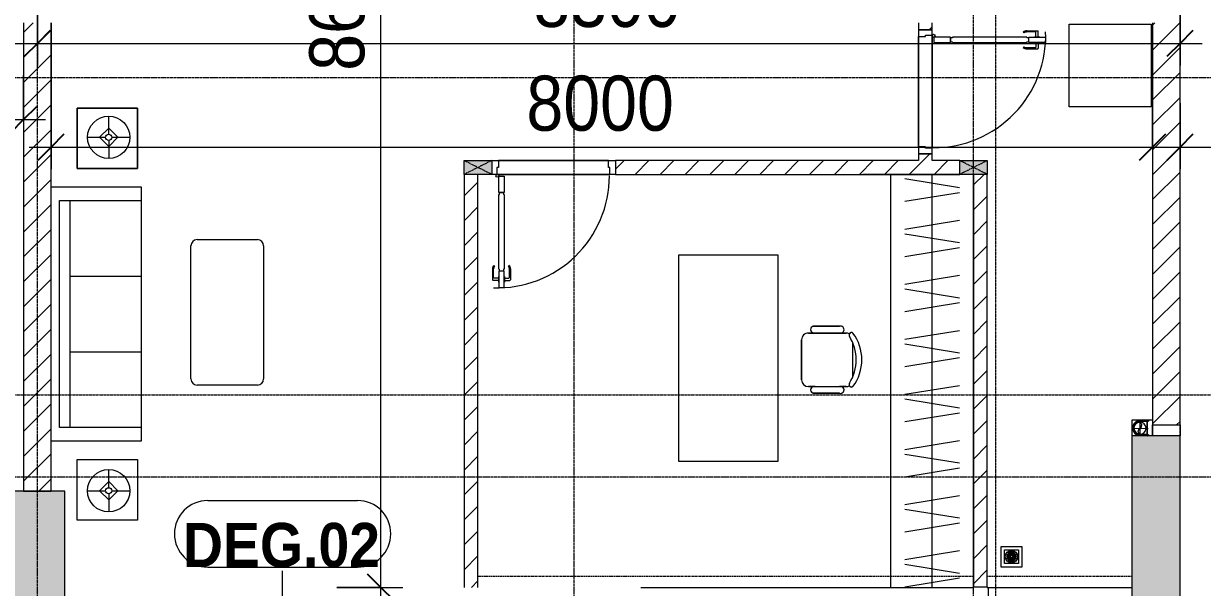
# Model space of a CAD drawing. Header units: millimetres. Extents: x 1591 to 240306, y -15958 to 82755.
# Drawn here: x 119054 to 127616, y 24737 to 28832 of the extents above; entities that cross this region are included whole.
import ezdxf

# ---------------------------------------------------------------- set-up
doc = ezdxf.new("R2010")
doc.units = ezdxf.units.MM
for name, pattern in [('Dash', [6, 3, -3]), ('Dash 1_8_', [6.35, 3.175, -3.175]), ('Dash Dot 3_16_', [7.9375, 4.7625, -1.5875, 0, -1.5875]), ('Grid Line', [22.225, 12.7, -3.175, 3.175, -3.175]), ('IMPORT-CENTER _2_', [40.64, 25.4, -5.08, 5.08, -5.08])]:
    doc.linetypes.add(name, pattern=pattern)
for name, color, linetype, lineweight in [('0-1', 7, 'Continuous', 5), ('A-ANNO-DIMS', 211, 'Continuous', 9), ('A-ANNO-DIMS-160', 211, 'Continuous', 9), ('A-AREA', 32, 'Dash 1_8_', 9), ('A-DETL-GENF-1', 9, 'Continuous', 9), ('A-DOOR-1', 254, 'Continuous', 9), ('A-DOOR-2', 9, 'Continuous', 9), ('A-DOOR-IDEN', 31, 'Continuous', 9), ('A-FLOR', 192, 'Continuous', 9), ('A-FLOR-1', 250, 'Continuous', 9), ('A-FLOR-2', 9, 'Continuous', 9), ('A-WALL-1', 253, 'Continuous', 18), ('A-WALL-2', 9, 'Continuous', 9), ('A-WALL-3', 113, 'Continuous', 18), ('A-WALL-PATT-1', 10, 'Continuous', 9), ('A-WALL-PATT-2', 111, 'Continuous', 9), ('G-ANNO-SYMB-1', 111, 'Dash Dot 3_16_', 18), ('G-IMPT-1', 254, 'Continuous', 9), ('G-IMPT-2', 8, 'IMPORT-CENTER _2_', 9), ('G-IMPT-3', 8, 'Continuous', 9), ('I-FURN', 30, 'Continuous', 9), ('I-FURN-1', 254, 'Continuous', 9), ('M-EQPM', 50, 'Continuous', 9), ('S-COLS', 52, 'Continuous', 9), ('S-COLS-1', 52, 'Continuous', 5), ('S-COLS-2', 7, 'Continuous', 18), ('S-COLS-3', 254, 'Continuous', 9), ('S-COLS-4', 253, 'Continuous', 18), ('S-COLS-HDLN-1', 9, 'Dash', 9), ('S-GRID-1', 1, 'Grid Line', 9)]:
    doc.layers.add(name, color=color, linetype=linetype, lineweight=lineweight)
doc.styles.add('Arial_B_3', font='arialbd_0.ttf', dxfattribs={"width": 0.9, "height": 320})
doc.styles.add('UTM Avo', font='UTM Avo.ttf', dxfattribs={"width": 0.9, "height": 400})
doc.dimstyles.new('1_Dim_chi_tiet_2_5', dxfattribs={"dimscale": 304.8, "dimtxt": 399.720379, "dimasz": 0.629921, "dimexe": 0.524934, "dimexo": 0.0625, "dimgap": 0.052493, "dimtad": 1, "dimdec": 0, "dimrnd": 5, "dimzin": 0, "dimdsep": 46, "dimtxsty": 'UTM Avo', "dimblk1": 'OBLIQUE', "dimblk2": 'OBLIQUE', "dimsah": 1, "dimcen": 0.09, "dimdle": 0.524934, "dimazin": 0, "dimtfac": 1, "dimtdec": 4, "dimtix": 1, "dimtmove": 0, "dimatfit": 3, "dimfxl": 1.049869, "dimfxlon": 1, "dimtvp": 1, "dimtolj": 1, "dimtzin": 0, "dimarcsym": 2})
doc.dimstyles.new('1_Dim_chi_tiet_2_5_1', dxfattribs={"dimscale": 304.8, "dimtxt": 399.720379, "dimasz": 0.629921, "dimexe": 0.524934, "dimexo": 0.0625, "dimgap": 0.052493, "dimtad": 1, "dimdec": 0, "dimrnd": 5, "dimzin": 0, "dimdsep": 46, "dimtxsty": 'UTM Avo', "dimblk1": 'OBLIQUE', "dimblk2": 'OBLIQUE', "dimsah": 1, "dimcen": 0.09, "dimdle": 0.524934, "dimazin": 0, "dimtfac": 1, "dimtdec": 4, "dimtix": 1, "dimtmove": 0, "dimatfit": 3, "dimfxl": 1.049869, "dimfxlon": 1, "dimtvp": 1, "dimtolj": 1, "dimtzin": 0, "dimarcsym": 2})
pattern_1 = [(45, (0, 0), (-90.50967, 90.50967), [])]
pattern_2 = [(45, (11001.35, 0), (-90.50967, 90.50967), [])]

# ---------------------------------------------------------------- blocks, each defined once
blk = doc.blocks.new('NCV_TKTC_KET CAU_rvt-1-TKCS_MB TẦNG 3-4')
at = {"layer": 'S-COLS-1'}
h = blk.add_hatch(color=256, dxfattribs=at)
h.paths.add_polyline_path([(116452.6, 24536.9), (116452.6, 25836.9), (116102.6, 25836.9), (116102.6, 24536.9), (116182.6, 24536.9)])
h.paths.add_polyline_path([(116172.6, 24561.9), (116172.6, 24611.9), (116182.6, 24611.9), (116182.6, 24561.9)])
h = blk.add_hatch(color=256, dxfattribs=at)
h.paths.add_polyline_path([(108352.6, 24536.9), (108352.6, 25436.9), (107952.6, 25436.9), (107952.6, 24536.9), (107982.6, 24536.9)])
h.paths.add_polyline_path([(107982.6, 24561.9), (107972.6, 24561.9), (107972.6, 24611.9), (107982.6, 24611.9)])
at = {"layer": 'A-FLOR-1'}
blk.add_line((115052.6, 24736.9), (115052.6, 24741.9), dxfattribs=at)
at = {"layer": 'S-COLS-2'}
for p, q in [((116452.6, 25836.9), (116102.6, 25836.9)), ((116102.6, 25836.9), (116102.6, 24536.9)), ((116452.6, 24536.9), (116452.6, 25836.9)), ((108352.6, 25436.9), (107952.6, 25436.9)), ((108352.6, 24536.9), (108352.6, 25436.9))]:
    blk.add_line(p, q, dxfattribs=at)
blk = doc.blocks.new('DOOR_CW_01 CANH MO-PANEL KINH - DIW_01-900x2200-CỬA GỖ VÂN LAMINATE-V109-TKCS_MB TẦNG 3-4')
at = {"layer": 'A-DETL-GENF-1'}
for p, q in [((-397, -182), (-397, -62)), ((-397, -62), (-357, -62)), ((-357, -62), (-357, -182)), ((-357, -182), (-397, -182)), ((-397, -196), (-391, -196)), ((-397, -738), (-397, -196)), ((-391, -196), (-391, -182)), ((-391, -182), (-363, -182)), ((-363, -182), (-363, -196)), ((-357, -196), (-363, -196)), ((-357, -196), (-357, -738)), ((-442, -737), (-442, -816.5)), ((-434, -799.5), (-434, -737)), ((-433.9, -711.2), (-427.3, -715.8)), ((-397, -738), (-391, -738)), ((-357, -752), (-397, -752)), ((-397, -752), (-397, -872)), ((-391, -752), (-391, -738)), ((-363, -752), (-391, -752)), ((-357, -738), (-363, -738)), ((-363, -738), (-363, -752)), ((-357, -872), (-357, -752)), ((-320.1, -711.2), (-326.7, -715.8)), ((-320, -799.5), (-320, -737)), ((-312, -737), (-312, -816.5)), ((-399, -820.5), (-438, -820.5)), ((-399, -803.5), (-430, -803.5)), ((-399, -792.2), (-399, -831.8)), ((-397, -792.2), (-399, -792.2)), ((-399, -831.8), (-397, -831.8)), ((-397, -792.2), (-397, -831.8)), ((-357, -792.2), (-357, -831.8)), ((-357, -792.2), (-355, -792.2)), ((-355, -831.8), (-357, -831.8)), ((-355, -792.2), (-355, -831.8)), ((-355, -803.5), (-324, -803.5)), ((-355, -820.5), (-316, -820.5)), ((-397, -872), (-357, -872))]:
    blk.add_line(p, q, dxfattribs=at)
blk.add_circle((-407, -60), 10, dxfattribs=at)
for centre, radius, start, end in [((-407, -60), 814, 268, 0), ((-397, -737), 45, 145, 180), ((-397, -737), 37, 145, 180), ((-357, -737), 37, 0, 35), ((-357, -737), 45, 360, 35), ((-438, -816.5), 4, 180, 270), ((-430, -799.5), 4, 180, 270), ((-324, -799.5), 4, 270, 0), ((-316, -816.5), 4, 270, 0)]:
    blk.add_arc(centre, radius, start, end, dxfattribs=at)
at = {"layer": 'A-DOOR-2'}
for p, q in [((-448.4, 50), (-400, 50)), ((-400, 50), (-400, 0)), ((400, 0), (400, 50)), ((400, 50), (450, 50)), ((450, 50), (450, -50)), ((-410, -50), (-448.4, -50)), ((-410, 0), (-410, -50)), ((-400, 0), (-410, 0)), ((-407, -50), (-382, -50)), ((410, 0), (400, 0)), ((410, -50), (410, 0)), ((450, -50), (410, -50))]:
    blk.add_line(p, q, dxfattribs=at)
blk = doc.blocks.new('TU DO LV A - TU DO LV A-901194-TKCS_MB TẦNG 3-4')
at = {"layer": 'I-FURN'}
for p, q in [((0, 0), (3000, 0)), ((4.3, -101), (68.9, -499)), ((169, -101), (104.4, -499)), ((202.5, -101), (267.1, -499)), ((404.3, -101), (468.9, -499)), ((569, -101), (504.4, -499)), ((602.5, -101), (667.1, -499)), ((804.3, -101), (868.9, -499)), ((969, -101), (904.4, -499)), ((1002.5, -101), (1067.1, -499)), ((1204.3, -101), (1268.9, -499)), ((1369, -101), (1304.4, -499)), ((1402.5, -101), (1467.1, -499)), ((1604.3, -101), (1668.9, -499)), ((1769, -101), (1704.4, -499)), ((1802.5, -101), (1867.1, -499)), ((2004.3, -101), (2068.9, -499)), ((2169, -101), (2104.4, -499)), ((2202.5, -101), (2267.1, -499)), ((2404.3, -101), (2468.9, -499)), ((2569, -101), (2504.4, -499)), ((2602.5, -101), (2667.1, -499)), ((2804.3, -101), (2868.9, -499)), ((2969, -101), (2904.4, -499)), ((0, -300), (3000, -300)), ((5, -600), (0, -600))]:
    blk.add_line(p, q, dxfattribs=at)
at = {"layer": 'I-FURN-1'}
for p, q in [((0, 0), (3000, 0)), ((5, -600), (0, -600))]:
    blk.add_line(p, q, dxfattribs=at)
blk = doc.blocks.new('BAN LV A - BAN LV A_dwg_ban hoc2-348006-TKCS_MB TẦNG 3-4')
at = {"layer": 'I-FURN'}
for p, q in [((145.8, 437.4), (-145.8, 437.4)), ((-243, 354.4), (-243, 162)), ((-194.4, 388.8), (-194.4, 113.4)), ((194.4, 113.4), (194.4, 388.8)), ((194.4, 351.4), (194.4, 150.8)), ((243.7, 162), (243.7, 354.4)), ((-120.5, 64.8), (120.5, 64.8))]:
    blk.add_line(p, q, dxfattribs=at)
at = {"layer": 'I-FURN', "flags": 128}
blk.add_lwpolyline([(-737.8, 610.5), (-737.8, 1330.5), (-154.9, 1330.5), (762.2, 1330.5), (762.2, 610.5)], close=True, dxfattribs=at)
at = {"layer": 'I-FURN'}
for centre, radius, start, end in [((-145.8, 388.8), 48.6, 90, 180), ((145.8, 388.8), 48.6, 360, 90), ((-218.7, 347.3), 25.3, 343.7398, 163.7398), ((219.4, 347.3), 25.3, 16.2602, 170.70537), ((-218.7, 154.9), 25.3, 163.7398, 16.2602), ((-180.2, 75.4), 17.8, 57.97259, 216.69006), ((-145.8, 113.4), 48.6, 180, 207.58444), ((0, 359.3), 318.2, 237.57575, 302.42425), ((180.2, 75.4), 17.8, 323.30994, 122.02741), ((145.8, 113.4), 48.6, 332.41556, 0), ((219.4, 154.9), 25.3, 189.29463, 16.2602), ((0, 324), 324, 233.1301, 306.8699)]:
    blk.add_arc(centre, radius, start, end, dxfattribs=at)
blk = doc.blocks.new('BAN LV A - BAN LV A_dwg-348005-TKCS_MB TẦNG 3-4')
at = {"extrusion": (0, 0, -1), "zscale": -1, "rotation": 180}
blk.add_blockref('BAN LV A - BAN LV A_dwg_ban hoc2-348006-TKCS_MB TẦNG 3-4', (-729, 1383.7), dxfattribs=at)
blk = doc.blocks.new('BAN LV A - BAN LV A-401069-TKCS_MB TẦNG 3-4')
at = {"layer": 'I-FURN-1'}
for p, q in [((-8.8, -53.2), (1491.2, -53.2)), ((-8.8, -773.2), (-8.8, -53.2)), ((1491.2, -53.2), (1491.2, -773.2)), ((1491.2, -773.2), (-8.8, -773.2)), ((534.6, -1029.3), (534.6, -994.9)), ((583.2, -946.3), (874.8, -946.3)), ((923.4, -994.9), (923.4, -1032.3)), ((486, -1221.7), (486, -1029.3)), ((972.7, -1029.3), (972.7, -1221.7)), ((534.6, -1270.3), (534.6, -1235.9)), ((923.4, -1232.9), (923.4, -1270.3))]:
    blk.add_line(p, q, dxfattribs=at)
for centre, radius, start, end in [((510.3, -1036.4), 25.3, 16.2602, 163.7398), ((583.2, -994.9), 48.6, 90, 180), ((874.8, -994.9), 48.6, 0, 90), ((948.4, -1036.4), 25.3, 16.2602, 170.70537), ((510.3, -1228.8), 25.3, 163.7398, 343.7398), ((583.2, -1270.3), 48.6, 180, 207.58444), ((874.8, -1270.3), 48.6, 332.41556, 0), ((948.4, -1228.8), 25.3, 189.29463, 16.2602), ((548.9, -1308.3), 17.8, 119.40397, 216.69006), ((729, -1059.7), 324, 233.1301, 306.8699), ((909.2, -1308.3), 17.8, 323.30994, 60.59603)]:
    blk.add_arc(centre, radius, start, end, dxfattribs=at)
at = {"extrusion": (0, 0, -1), "zscale": -1, "rotation": 180}
blk.add_blockref('BAN LV A - BAN LV A_dwg-348005-TKCS_MB TẦNG 3-4', (0, 0), dxfattribs=at)
blk = doc.blocks.new('MAY GIAT - MAY GIAT_dwg-348053-TKCS_MB TẦNG 3-4')
at = {"layer": 'G-IMPT-1', "flags": 128}
blk.add_lwpolyline([(5, 596.6), (5, 2.3), (605, 2.3), (605, 596.6)], close=True, dxfattribs=at)
blk = doc.blocks.new('MAY GIAT - MAY GIAT-401071-TKCS_MB TẦNG 3-4')
at = {"layer": 'I-FURN-1'}
for p, q in [((5, -2.3), (605, -2.3)), ((5, -596.6), (5, -2.3)), ((605, -2.3), (605, -596.6)), ((605, -596.6), (5, -596.6))]:
    blk.add_line(p, q, dxfattribs=at)
at = {"extrusion": (0, 0, -1), "zscale": -1, "rotation": 180}
blk.add_blockref('MAY GIAT - MAY GIAT_dwg-348053-TKCS_MB TẦNG 3-4', (0, 0), dxfattribs=at)
blk = doc.blocks.new('LOBBY_SOFA_1 - LOBBY_SOFA_1-V111-TKCS_MB TẦNG 3-4')
at = {"layer": 'I-FURN'}
for p, q in [((-2128.3, 1548.5), (-1160.3, 1548.5)), ((-2172.3, 1064.5), (-2172.3, 1504.5)), ((-1116.3, 1504.5), (-1116.3, 1064.5)), ((-1160.3, 1020.5), (-2128.3, 1020.5)), ((-2688.2, 633.5), (-3128.2, 633.5)), ((-3128.2, 633.5), (-3128.2, 193.5)), ((-2688.2, 193.5), (-2688.2, 633.5)), ((-2556, 660), (-708, 660)), ((-2556, 4.9), (-2556, 660)), ((-2457, 66), (-2457, 660)), ((-1907, 143), (-1907, 660)), ((-1357, 143), (-1357, 660)), ((-807, 660), (-807, 66)), ((-708, 660), (-708, 4.9)), ((-575.9, 633.5), (-135.9, 633.5)), ((-575.9, 193.5), (-575.9, 633.5)), ((-135.9, 633.5), (-135.9, 193.5)), ((-2915.4, 445), (-2915.4, 577)), ((-348.6, 445), (-348.6, 577)), ((-2981.4, 423), (-2915.4, 489)), ((-2915.4, 489), (-2849.4, 423)), ((-348.6, 489), (-414.6, 423)), ((-282.6, 423), (-348.6, 489)), ((-2937.4, 423), (-3069.4, 423)), ((-2915.4, 357), (-2981.4, 423)), ((-2849.4, 423), (-2915.4, 357)), ((-2915.4, 269), (-2915.4, 401)), ((-2893.4, 423), (-2761.4, 423)), ((-370.6, 423), (-502.6, 423)), ((-414.6, 423), (-348.6, 357)), ((-348.6, 357), (-282.6, 423)), ((-348.6, 269), (-348.6, 401)), ((-326.6, 423), (-194.6, 423)), ((-3128.2, 193.5), (-2688.2, 193.5)), ((-135.9, 193.5), (-575.9, 193.5)), ((-807, 143), (-2457, 143)), ((-807, 66), (-2457, 66))]:
    blk.add_line(p, q, dxfattribs=at)
for centre, radius in [((-2915.4, 423), 154), ((-348.6, 423), 154), ((-2915.4, 423), 22), ((-348.6, 423), 22)]:
    blk.add_circle(centre, radius, dxfattribs=at)
for centre, start, end in [((-2128.3, 1504.5), 90, 180), ((-1160.3, 1504.5), 0, 90), ((-2128.3, 1064.5), 180, 270), ((-1160.3, 1064.5), 270, 0)]:
    blk.add_arc(centre, 44, start, end, dxfattribs=at)
at = {"layer": 'I-FURN-1'}
for p, q in [((-2128.3, 1548.5), (-1160.3, 1548.5)), ((-2172.3, 1064.5), (-2172.3, 1504.5)), ((-1116.3, 1504.5), (-1116.3, 1064.5)), ((-1160.3, 1020.5), (-2128.3, 1020.5)), ((-3128.2, 633.5), (-2688.2, 633.5)), ((-3128.2, 193.5), (-3128.2, 633.5)), ((-2688.2, 633.5), (-2688.2, 193.5)), ((-2556, 660), (-708, 660)), ((-2556, 4.9), (-2556, 660)), ((-708, 660), (-708, 4.9)), ((-575.9, 633.5), (-135.9, 633.5)), ((-575.9, 193.5), (-575.9, 633.5)), ((-135.9, 633.5), (-135.9, 193.5)), ((-2688.2, 193.5), (-3128.2, 193.5)), ((-135.9, 193.5), (-575.9, 193.5))]:
    blk.add_line(p, q, dxfattribs=at)
for centre, start, end in [((-2128.3, 1504.5), 90, 180), ((-1160.3, 1504.5), 0, 90), ((-2128.3, 1064.5), 180, 270), ((-1160.3, 1064.5), 270, 0)]:
    blk.add_arc(centre, 44, start, end, dxfattribs=at)
blk = doc.blocks.new('G1_SOF - BO TRU - 100x200-746114-TKCS_MB TẦNG 3-4')
at = {"layer": 'S-COLS'}
blk.add_hatch(color=256, dxfattribs=at).paths.add_polyline_path([(50, -100), (50, 100), (-50, 100), (-50, -100)])
at = {"layer": 'S-COLS-4'}
for p, q in [((-50, 100), (50, 100)), ((-50, -100), (-50, 100)), ((50, 100), (50, -100)), ((50, -100), (-50, -100))]:
    blk.add_line(p, q, dxfattribs=at)
at = {"layer": 'S-COLS-HDLN-1'}
for p, q in [((50, -100), (-50, 100)), ((-50, -100), (50, 100))]:
    blk.add_line(p, q, dxfattribs=at)
blk = doc.blocks.new('DOOR_CW_01 CANH MO-PANEL KINH - DIG_01-900x2200-CỬA NHÔM KÍNH-901226-TKCS_MB TẦNG 3-4')
at = {"layer": 'A-DETL-GENF-1'}
for p, q in [((-397, 872), (-357, 872)), ((-397, 752), (-397, 872)), ((-357, 872), (-357, 752)), ((-442, 737), (-442, 816.5)), ((-399, 820.5), (-438, 820.5)), ((-434, 799.5), (-434, 737)), ((-399, 803.5), (-430, 803.5)), ((-399, 831.8), (-397, 831.8)), ((-399, 792.2), (-399, 831.8)), ((-397, 792.2), (-399, 792.2)), ((-397, 792.2), (-397, 831.8)), ((-357, 792.2), (-357, 831.8)), ((-355, 831.8), (-357, 831.8)), ((-357, 792.2), (-355, 792.2)), ((-355, 792.2), (-355, 831.8)), ((-355, 820.5), (-316, 820.5)), ((-355, 803.5), (-324, 803.5)), ((-320, 799.5), (-320, 737)), ((-312, 737), (-312, 816.5)), ((-433.9, 711.2), (-427.3, 715.8)), ((-357, 752), (-397, 752)), ((-397, 738), (-391, 738)), ((-397, 738), (-397, 196)), ((-363, 752), (-391, 752)), ((-391, 752), (-391, 738)), ((-363, 738), (-363, 752)), ((-357, 738), (-363, 738)), ((-357, 196), (-357, 738)), ((-320.1, 711.2), (-326.7, 715.8)), ((-397, 196), (-391, 196)), ((-357, 182), (-397, 182)), ((-397, 182), (-397, 62)), ((-391, 196), (-391, 182)), ((-391, 182), (-363, 182)), ((-357, 196), (-363, 196)), ((-363, 182), (-363, 196)), ((-357, 62), (-357, 182)), ((-397, 62), (-357, 62))]:
    blk.add_line(p, q, dxfattribs=at)
blk.add_circle((-407, 60), 10, dxfattribs=at)
for centre, radius, start, end in [((-407, 60), 814, 360, 92), ((-438, 816.5), 4, 90, 180), ((-430, 799.5), 4, 90, 180), ((-324, 799.5), 4, 360, 90), ((-316, 816.5), 4, 0, 90), ((-397, 737), 45, 180, 215), ((-397, 737), 37, 180, 215), ((-357, 737), 37, 325, 0), ((-357, 737), 45, 325, 0)]:
    blk.add_arc(centre, radius, start, end, dxfattribs=at)
at = {"layer": 'A-DOOR-2'}
for p, q in [((-410, 50), (-450, 50)), ((-450, 50), (-450, -50)), ((-410, 0), (-410, 50)), ((-400, 0), (-410, 0)), ((-407, 50), (-382, 50)), ((-400, -50), (-400, 0)), ((410, 0), (400, 0)), ((400, 0), (400, -50)), ((450, 50), (410, 50)), ((410, 50), (410, 0)), ((450, -50), (450, 50)), ((-450, -50), (-400, -50)), ((400, -50), (450, -50))]:
    blk.add_line(p, q, dxfattribs=at)
blk = doc.blocks.new('NCV_TKTC_TANG 3 - 4_rvt-2-TKCS_MB TẦNG 3-4')
at = {"layer": 'A-WALL-PATT-1'}
h = blk.add_hatch(dxfattribs=at)
h.set_pattern_fill('FP_1', color=256, style=0, pattern_type=2)
h.set_pattern_definition(pattern_1)
h.paths.add_polyline_path([(114652.6, 27836.9), (114652.6, 27886.9), (114552.6, 27886.9), (114552.6, 27836.9)])
h.paths.add_polyline_path([(114652.6, 28786.9), (114652.6, 28836.9), (114552.6, 28836.9), (114552.6, 28786.9)])
h = blk.add_hatch(dxfattribs=at)
h.set_pattern_fill('FP_1', color=256, style=0, pattern_type=2)
h.set_pattern_definition(pattern_1)
h.paths.add_polyline_path([(114852.6, 27736.9), (114852.6, 27836.9), (112350.9, 27836.9), (112350.9, 27736.9), (114147.6, 27736.9)])
h = blk.add_hatch(dxfattribs=at)
h.set_pattern_fill('FP_1', color=256, style=0, pattern_type=2)
h.set_pattern_definition(pattern_1)
h.paths.add_polyline_path([(111352.6, 24736.9), (111352.6, 27736.9), (111252.6, 27736.9), (111252.6, 24736.9)])
h = blk.add_hatch(dxfattribs=at)
h.set_pattern_fill('FP_1', color=256, style=0, pattern_type=2)
h.set_pattern_definition(pattern_1)
h.paths.add_polyline_path([(115052.6, 24741.9), (115052.6, 27736.9), (114952.6, 27736.9), (114952.6, 24741.9)])
at = {"layer": 'A-FLOR-2'}
for p, q in [((108252.6, 28836.9), (108252.6, 27850.2)), ((114552.6, 27936.9), (114552.6, 28736.9)), ((114552.6, 28736.9), (114552.6, 27936.9)), ((114652.6, 27926.9), (114652.6, 28746.9)), ((111500.9, 27836.9), (112300.9, 27836.9)), ((112300.9, 27836.9), (111500.9, 27836.9)), ((112310.9, 27736.9), (111490.9, 27736.9)), ((111490.9, 27736.9), (112310.9, 27736.9)), ((114352.6, 27736.9), (114147.6, 27736.9)), ((114852.6, 27736.9), (114352.6, 27736.9)), ((114952.6, 27736.9), (114852.6, 27736.9)), ((114952.6, 24741.9), (114952.6, 27736.9)), ((116252.6, 25836.9), (116252.6, 25918.2)), ((112535.5, 24736.9), (113852.6, 24736.9)), ((113852.6, 24736.9), (114352.6, 24736.9)), ((114352.6, 24736.9), (114852.6, 24736.9)), ((114852.6, 24736.9), (114952.6, 24736.9)), ((114952.6, 24736.9), (114952.6, 24741.9)), ((115052.6, 24741.9), (115052.6, 24736.9)), ((115052.6, 24736.9), (115057.6, 24736.9))]:
    blk.add_line(p, q, dxfattribs=at)
at = {"layer": 'A-WALL-1'}
for p, q in [((114552.6, 28836.9), (114552.6, 28786.9)), ((114552.6, 28786.9), (114652.6, 28786.9)), ((114652.6, 28786.9), (114652.6, 28836.9)), ((114552.6, 27836.9), (112350.9, 27836.9)), ((112350.9, 27836.9), (112350.9, 27736.9)), ((114652.6, 27886.9), (114552.6, 27886.9)), ((114552.6, 27886.9), (114552.6, 27836.9)), ((114652.6, 27836.9), (114652.6, 27886.9)), ((114852.6, 27836.9), (114652.6, 27836.9)), ((111252.6, 27736.9), (111252.6, 24736.9)), ((111352.6, 24736.9), (111352.6, 27736.9)), ((112350.9, 27736.9), (114852.6, 27736.9)), ((114952.6, 27736.9), (114952.6, 24741.9)), ((115052.6, 24741.9), (115052.6, 27736.9)), ((114952.6, 24741.9), (115052.6, 24741.9))]:
    blk.add_line(p, q, dxfattribs=at)
at = {"layer": 'A-WALL-2'}
for p, q in [((114552.6, 27936.9), (114552.6, 28736.9)), ((114652.6, 28746.9), (114652.6, 27926.9)), ((111500.9, 27836.9), (112300.9, 27836.9)), ((112310.9, 27736.9), (111490.9, 27736.9)), ((115057.6, 24736.9), (116102.6, 24736.9)), ((115057.6, 24736.9), (115057.6, 24611.9))]:
    blk.add_line(p, q, dxfattribs=at)
at = {"layer": 'A-DOOR-1', "rotation": 269.9999999999947}
blk.add_blockref('DOOR_CW_01 CANH MO-PANEL KINH - DIG_01-900x2200-CỬA NHÔM KÍNH-901226-TKCS_MB TẦNG 3-4', (114602.6, 28336.9), dxfattribs=at)
at = {"layer": 'A-DOOR-1'}
blk.add_blockref('DOOR_CW_01 CANH MO-PANEL KINH - DIW_01-900x2200-CỬA GỖ VÂN LAMINATE-V109-TKCS_MB TẦNG 3-4', (111900.9, 27786.9), dxfattribs=at)
at = {"layer": 'I-FURN-1'}
for name, p, rotation in [('MAY GIAT - MAY GIAT-401071-TKCS_MB TẦNG 3-4', (115645.9, 28222), 89.99999999999356), ('LOBBY_SOFA_1 - LOBBY_SOFA_1-V111-TKCS_MB TẦNG 3-4', (108247.7, 25090.4), 269.9999999999931), ('TU DO LV A - TU DO LV A-901194-TKCS_MB TẦNG 3-4', (114352.6, 24736.9), 89.99999999999363), ('BAN LV A - BAN LV A-401069-TKCS_MB TẦNG 3-4', (112757.8, 25661.2), 89.99999999999385)]:
    blk.add_blockref(name, p, dxfattribs=dict(at, rotation=rotation))
at = {"layer": 'S-COLS-3', "rotation": 89.99999999999412}
for p in [(111352.6, 27786.9), (114952.6, 27786.9)]:
    blk.add_blockref('G1_SOF - BO TRU - 100x200-746114-TKCS_MB TẦNG 3-4', p, dxfattribs=at)
blk = doc.blocks.new('TKTC_XREF_251221_MB TANG 2-7 - TKTC_XREF_260130_MB TANG 2-5_dwg_$cc-V70-TKCS_MB TẦNG 3-4')
at = {"layer": 'G-IMPT-2'}
for p, q in [((-0.673, 0), (0.673, 0)), ((0, -0.673), (0, 0.62))]:
    blk.add_line(p, q, dxfattribs=at)
at = {"layer": 'M-EQPM'}
blk.add_circle((0, 0), 0.5, dxfattribs=at)
for centre, radius, start, end in [((0, 0), 0.5, 90, 270), ((0.188, 0.25), 0.313, 126.8699, 233.1301), ((-0.188, -0.25), 0.313, 306.8699, 53.1301)]:
    blk.add_arc(centre, radius, start, end, dxfattribs=at)
blk = doc.blocks.new('TKTC_XREF_251221_MB TANG 2-7 - TKTC_XREF_260130_MB TANG 2-5_dwg_CUM U_DN100-4746796-TKCS_MB TẦNG 3-4')
at = {"layer": 'G-IMPT-3'}
blk.add_hatch(color=256, dxfattribs=at).paths.add_polyline_path([(0, 61), (0, 57), (15, 55), (28, 49), (40, 40), (49, 28), (55, 15), (57, 0), (55, -15), (49, -29), (40, -40), (28, -49), (15, -55), (0, -57), (0, -61), (16, -59), (30, -53), (43, -43), (53, -31), (59, -16), (61, 0), (59, 16), (53, 30), (43, 43), (30, 53), (16, 59)])
for p, q in [((-79, 67), (-79, 63)), ((-77, 67), (-77, 63)), ((-75, 67), (-75, 63)), ((-73, 69), (-73, 61)), ((-67, 68), (-72, 68)), ((-67, 62), (-72, 62)), ((-65, 69), (0, 69)), ((-79, -63), (-79, -67)), ((-77, -63), (-77, -67)), ((-75, -63), (-75, -67)), ((-73, -61), (-73, -69)), ((-67, -62), (-72, -62)), ((-67, -68), (-72, -68)), ((-65, -69), (0, -69))]:
    blk.add_line(p, q, dxfattribs=at)
at = {"layer": 'G-IMPT-3', "flags": 128}
for points in [[(-73, 68), (-78, 68), (-78, 62), (-73, 62)], [(-72, 59), (-67, 59), (-67, 71), (-72, 71)], [(-67, 71), (-67, 73), (-65, 73), (-65, 57), (-67, 57), (-67, 59)], [(-65, 61), (0, 61), (0, 57)], [(-73, -62), (-78, -62), (-78, -68), (-73, -68)], [(-72, -71), (-67, -71), (-67, -59), (-72, -59)], [(-67, -59), (-67, -57), (-65, -57), (-65, -73), (-67, -73), (-67, -71)], [(-65, -61), (0, -61), (0, -57)]]:
    blk.add_lwpolyline(points, dxfattribs=at)
at = {"layer": 'G-IMPT-3'}
for centre, radius, start, end in [((-78, 67), 0.96, 90, 180), ((-78, 63), 0.96, 180, 270), ((-71, 69), 1.56, 112.6199, 247.3801), ((-68, 65), 4.8, 143.1301, 216.8699), ((-71, 61), 1.56, 112.6199, 247.3801), ((0, 0), 69, 270, 90), ((0, 0), 61, 270, 90), ((0, 0), 57, 270, 90), ((-78, -63), 0.96, 90, 180), ((-78, -67), 0.96, 180, 270), ((-71, -61), 1.56, 112.6199, 247.3801), ((-68, -65), 4.8, 143.1301, 216.8699), ((-71, -69), 1.56, 112.6199, 247.3801)]:
    blk.add_arc(centre, radius, start, end, dxfattribs=at)
blk = doc.blocks.new('TKTC_XREF_251221_MB TANG 2-7 - TKTC_XREF_260130_MB TANG 2-5_dwg_THU NUOC - THU NUOC-444531-TKCS_MB TẦNG 1-4746810-TKCS_MB TẦNG 3-4')
at = {"layer": 'G-IMPT-3'}
for p, q in [((-23.3, 10.8), (40.9, 10.8)), ((40.9, 4.8), (-23.3, 4.8)), ((-11, 23.3), (28.5, 23.3)), ((28.5, 17.3), (-11, 17.3)), ((-1.1, 35.6), (18.5, 35.6)), ((18.5, 29.6), (-1.1, 29.6)), ((-23.3, -13.6), (40.9, -13.6)), ((40.9, -19.6), (-23.3, -19.6)), ((-11, -26.1), (28.5, -26.1)), ((28.5, -32.1), (-11, -32.1)), ((-1.1, -38.5), (18.5, -38.5)), ((18.5, -44.5), (-1.1, -44.5))]:
    blk.add_line(p, q, dxfattribs=at)
at = {"layer": 'G-IMPT-3', "flags": 128}
for points in [[(83.7, -79.4), (83.7, 70.6), (-66.3, 70.6), (-66.3, -79.4)], [(58.7, -54.4), (58.7, 45.6), (-41.3, 45.6), (-41.3, -54.4)]]:
    blk.add_lwpolyline(points, close=True, dxfattribs=at)
for points in [[(-23.3, -1.2), (0.7, -1.2), (0.7, -7.2), (-23.3, -7.2)], [(40.9, -7.2), (16.7, -7.2), (16.7, -1.2), (40.9, -1.2)]]:
    blk.add_lwpolyline(points, dxfattribs=at)
at = {"layer": 'G-IMPT-3'}
for centre, radius, start, end in [((8.7, -4.4), 45, 360, 180), ((8.7, -4.4), 45, 360, 180), ((-23.3, 7.8), 3, 90, 270), ((-11, 20.3), 3, 90, 270), ((-1.1, 32.6), 3, 90, 270), ((18.5, 32.6), 3, 270, 90), ((28.5, 20.3), 3, 270, 90), ((40.9, 7.8), 3, 270, 90), ((8.7, -4.4), 45, 180, 360), ((8.7, -4.4), 45, 180, 360), ((-23.3, -4.2), 3, 90, 270), ((-23.3, -16.6), 3, 90, 270), ((-11, -29.1), 3, 90, 270), ((-1.1, -41.5), 3, 90, 270), ((18.5, -41.5), 3, 270, 90), ((28.5, -29.1), 3, 270, 90), ((40.9, -4.2), 3, 270, 90), ((40.9, -16.6), 3, 270, 90)]:
    blk.add_arc(centre, radius, start, end, dxfattribs=at)
blk = doc.blocks.new('TKTC_XREF_251221_MB TANG 2-7 - TKTC_XREF_251221_MB TANG 2-7-2039446-TKCS_MB TẦNG 3-4')
at = {"layer": 'M-EQPM'}
for p, q in [((82451.1, 8717.8), (82561, 8717.8)), ((82451.1, 8600), (82451.1, 8717.8)), ((82561, 8718), (82600, 8718)), ((82561, 8600), (82561, 8718)), ((82561, 8717.8), (82561, 8600)), ((82601, 8681.3), (82601, 8600))]:
    blk.add_line(p, q, dxfattribs=at)
at = {"extrusion": (0, 0, -1), "xscale": 90.00000000005102, "yscale": 90.00000000005102, "zscale": -90.00000000005102, "rotation": 180.3740267799382}
blk.add_blockref('TKTC_XREF_251221_MB TANG 2-7 - TKTC_XREF_260130_MB TANG 2-5_dwg_$cc-V70-TKCS_MB TẦNG 3-4', (-82508.2, 8655.8), dxfattribs=at)
at = {"xscale": 0.7894736842105242, "yscale": 0.7894736842105242, "zscale": 0.7894736842105242, "rotation": 180}
blk.add_blockref('TKTC_XREF_251221_MB TANG 2-7 - TKTC_XREF_260130_MB TANG 2-5_dwg_CUM U_DN100-4746796-TKCS_MB TẦNG 3-4', (82509.7, 8657.6), dxfattribs=at)
at = {"extrusion": (0, 0, -1), "zscale": -1}
blk.add_blockref('TKTC_XREF_251221_MB TANG 2-7 - TKTC_XREF_260130_MB TANG 2-5_dwg_THU NUOC - THU NUOC-444531-TKCS_MB TẦNG 1-4746810-TKCS_MB TẦNG 3-4', (-81584.2, 7727.7), dxfattribs=at)
blk = doc.blocks.new('DIMBLOCK57-TKCS_MB TẦNG 3-4')
at = {"layer": 'A-ANNO-DIMS-160'}
for p, q in [((110953.9, 29007.8), (110953.9, 28527.8)), ((110953.9, 28687.8), (110953.9, 29007.8)), ((119153.9, 29007.8), (119153.9, 28527.8)), ((119153.9, 28687.8), (119153.9, 29007.8)), ((110953.9, 28687.8), (119153.9, 28687.8))]:
    blk.add_line(p, q, dxfattribs=at)
at = {"layer": 'A-ANNO-DIMS-160', "lineweight": 25}
for p, q in [((110953.9, 28687.8), (111049.9, 28783.8)), ((119153.9, 28687.8), (119249.9, 28783.8)), ((110953.9, 28687.8), (110857.9, 28591.8)), ((119153.9, 28687.8), (119057.9, 28591.8))]:
    blk.add_line(p, q, dxfattribs=at)
at = {"layer": 'A-ANNO-DIMS-160', "color": 0, "insert": (114506.1, 29207.5), "char_height": 400, "width": 1314.636, "attachment_point": 1, "line_spacing_factor": 1.110334, "style": 'UTM Avo'}
blk.add_mtext('8200', dxfattribs=at)
blk = doc.blocks.new('_Oblique')
at = {"color": 0, "linetype": 'ByBlock', "lineweight": -2}
blk.add_line((-0.5, -0.5), (0.5, 0.5), dxfattribs=at)
blk = doc.blocks.new('DIMBLOCK58-TKCS_MB TẦNG 3-4')
at = {"layer": 'A-ANNO-DIMS-160'}
for p, q in [((119153.9, 29007.8), (119153.9, 28527.8)), ((119153.9, 28687.8), (119153.9, 29007.8)), ((127453.9, 29007.8), (127453.9, 28527.8)), ((127453.9, 28687.8), (127453.9, 29007.8)), ((119153.9, 28687.8), (127613.9, 28687.8))]:
    blk.add_line(p, q, dxfattribs=at)
at = {"layer": 'A-ANNO-DIMS-160', "lineweight": 25}
for p, q in [((119153.9, 28687.8), (119249.9, 28783.8)), ((127453.9, 28687.8), (127549.9, 28783.8)), ((119153.9, 28687.8), (119057.9, 28591.8)), ((127453.9, 28687.8), (127357.9, 28591.8))]:
    blk.add_line(p, q, dxfattribs=at)
at = {"layer": 'A-ANNO-DIMS-160', "color": 0, "insert": (122756.1, 29207.5), "char_height": 400, "width": 1314.636, "attachment_point": 1, "line_spacing_factor": 1.110334, "style": 'UTM Avo'}
blk.add_mtext('8300', dxfattribs=at)
blk = doc.blocks.new('DIMBLOCK169-TKCS_MB TẦNG 3-4')
at = {"layer": 'A-ANNO-DIMS-160'}
for p, q in [((127453.9, 28254.2), (127453.9, 27774.2)), ((127453.9, 27934.2), (127453.9, 28254.2)), ((129503.9, 28254.2), (129503.9, 27774.2)), ((129503.9, 27934.2), (129503.9, 28254.2)), ((127293.9, 27934.2), (129663.9, 27934.2))]:
    blk.add_line(p, q, dxfattribs=at)
at = {"layer": 'A-ANNO-DIMS-160', "lineweight": 25}
for p, q in [((127453.9, 27934.2), (127549.9, 28030.2)), ((129503.9, 27934.2), (129599.9, 28030.2)), ((127453.9, 27934.2), (127357.9, 27838.2)), ((129503.9, 27934.2), (129407.9, 27838.2))]:
    blk.add_line(p, q, dxfattribs=at)
at = {"layer": 'A-ANNO-DIMS-160', "color": 0, "insert": (127931.1, 28453.9), "char_height": 400, "width": 1314.636, "attachment_point": 1, "line_spacing_factor": 1.110334, "style": 'UTM Avo'}
blk.add_mtext('2050', dxfattribs=at)
blk = doc.blocks.new('STN_Door Tag - STN_Door Tag-1788670-TKCS_MB TẦNG 3-4')
at = {"layer": 'A-DOOR-IDEN'}
for p, q in [((-3.37, 1.495), (3.431, 1.495)), ((-3.37, -1.524), (3.431, -1.524))]:
    blk.add_line(p, q, dxfattribs=at)
for centre, start, end in [((-3.37, -0.015), 90, 270), ((3.431, -0.015), 270, 90)]:
    blk.add_arc(centre, 1.509, start, end, dxfattribs=at)
blk = doc.blocks.new('DIMBLOCK349-TKCS_MB TẦNG 3-4')
at = {"layer": 'A-ANNO-DIMS-160'}
for p, q in [((111053.9, 28454.2), (111053.9, 27974.2)), ((111053.9, 28134.2), (111053.9, 28454.2)), ((119053.9, 28454.2), (119053.9, 27974.2)), ((119053.9, 28134.2), (119053.9, 28454.2)), ((110893.9, 28134.2), (119213.9, 28134.2))]:
    blk.add_line(p, q, dxfattribs=at)
at = {"layer": 'A-ANNO-DIMS-160', "lineweight": 25}
for p, q in [((111053.9, 28134.2), (111149.9, 28230.2)), ((119053.9, 28134.2), (119149.9, 28230.2)), ((111053.9, 28134.2), (110957.9, 28038.2)), ((119053.9, 28134.2), (118957.9, 28038.2))]:
    blk.add_line(p, q, dxfattribs=at)
at = {"layer": 'A-ANNO-DIMS-160', "color": 0, "insert": (114506.1, 28653.9), "char_height": 400, "width": 1314.636, "attachment_point": 1, "line_spacing_factor": 1.110334, "style": 'UTM Avo'}
blk.add_mtext('8000', dxfattribs=at)
blk = doc.blocks.new('DIMBLOCK350-TKCS_MB TẦNG 3-4')
at = {"layer": 'A-ANNO-DIMS-160'}
for p, q in [((119253.9, 28254.2), (119253.9, 27774.2)), ((119253.9, 27934.2), (119253.9, 28254.2)), ((127253.9, 28254.2), (127253.9, 27774.2)), ((127253.9, 27934.2), (127253.9, 28254.2)), ((119093.9, 27934.2), (127413.9, 27934.2))]:
    blk.add_line(p, q, dxfattribs=at)
at = {"layer": 'A-ANNO-DIMS-160', "lineweight": 25}
for p, q in [((119253.9, 27934.2), (119349.9, 28030.2)), ((127253.9, 27934.2), (127349.9, 28030.2)), ((119253.9, 27934.2), (119157.9, 27838.2)), ((127253.9, 27934.2), (127157.9, 27838.2))]:
    blk.add_line(p, q, dxfattribs=at)
at = {"layer": 'A-ANNO-DIMS-160', "color": 0, "insert": (122706.1, 28453.9), "char_height": 400, "width": 1314.636, "attachment_point": 1, "line_spacing_factor": 1.110334, "style": 'UTM Avo'}
blk.add_mtext('8000', dxfattribs=at)
blk = doc.blocks.new('DIMBLOCK358-TKCS_MB TẦNG 3-4')
at = {"layer": 'A-ANNO-DIMS-160'}
for p, q in [((121648.6, 24576.9), (121648.6, 33496.9)), ((121328.6, 33336.9), (121808.6, 33336.9)), ((121648.6, 33336.9), (121328.6, 33336.9)), ((121328.6, 24736.9), (121808.6, 24736.9)), ((121648.6, 24736.9), (121328.6, 24736.9))]:
    blk.add_line(p, q, dxfattribs=at)
at = {"layer": 'A-ANNO-DIMS-160', "lineweight": 25}
for p, q in [((121648.6, 33336.9), (121552.6, 33432.9)), ((121648.6, 33336.9), (121744.6, 33240.9)), ((121648.6, 24736.9), (121552.6, 24832.9)), ((121648.6, 24736.9), (121744.6, 24640.9))]:
    blk.add_line(p, q, dxfattribs=at)
at = {"layer": 'A-ANNO-DIMS-160', "color": 0, "insert": (121128.9, 28489.2), "char_height": 400, "width": 1314.636, "attachment_point": 1, "rotation": 90, "line_spacing_factor": 1.110334, "style": 'UTM Avo'}
blk.add_mtext('8600', dxfattribs=at)

msp = doc.modelspace()

# ---------------------------------------------------------------- hatches: boundary and pattern name
at = {"layer": 'A-WALL-PATT-2'}
h = msp.add_hatch(dxfattribs=at)
h.set_pattern_fill('FP_1', color=256, style=0, pattern_type=2)
h.set_pattern_definition(pattern_2)
h.paths.add_polyline_path([(127253.9, 25918.2), (127453.9, 25918.2), (127453.9, 28836.9), (127253.9, 28836.9), (127253.9, 27850.2)])
h.paths.add_polyline_path([(127253.9, 29036.9), (127453.9, 29036.9), (127453.9, 32318.4), (127253.9, 32318.4), (127253.9, 29966.6)])
h = msp.add_hatch(dxfattribs=at)
h.set_pattern_fill('FP_1', color=256, style=0, pattern_type=2)
h.set_pattern_definition(pattern_2)
h.paths.add_polyline_path([(119053.9, 25436.9), (119253.9, 25436.9), (119253.9, 28836.9), (119053.9, 28836.9), (119053.9, 25733.9)])
h.paths.add_polyline_path([(119053.9, 29036.9), (119253.9, 29036.9), (119253.9, 32236.9), (119053.9, 32236.9), (119053.9, 29966.6)])

# ---------------------------------------------------------------- linework, layer by layer
at = {"layer": 'A-AREA'}
for p, q in [((127253.9, 25836.9), (127253.9, 25918.2)), ((127453.9, 25918.2), (127453.9, 25836.9)), ((122353.9, 24818.8), (125353.9, 24818.8)), ((125353.9, 24818.8), (125953.9, 24818.8)), ((126053.9, 24818.8), (127103.9, 24818.8))]:
    msp.add_line(p, q, dxfattribs=at)
at = {"layer": 'A-DOOR-IDEN'}
msp.add_line((120935.3, 24601.2), (120935.6, 24858.4), dxfattribs=at)
at = {"layer": 'A-FLOR'}
msp.add_line((127453.9, 25918.2), (127453.9, 25836.9), dxfattribs=at)
at = {"layer": 'A-WALL-3'}
for p, q in [((119053.9, 28836.9), (119053.9, 25436.9)), ((119253.9, 25436.9), (119253.9, 28836.9)), ((127253.9, 28836.9), (127253.9, 25918.2)), ((127453.9, 25918.2), (127453.9, 28836.9)), ((127253.9, 25918.2), (127453.9, 25918.2)), ((119053.9, 25436.9), (119253.9, 25436.9))]:
    msp.add_line(p, q, dxfattribs=at)
at = {"layer": 'G-ANNO-SYMB-1'}
for p, q in [((126113.9, 82373.8), (126113.9, 13547.9)), ((39749.2, 26135.3), (145928.2, 26135.3))]:
    msp.add_line(p, q, dxfattribs=at)
at = {"layer": 'S-GRID-1'}
for p, q in [((119153.9, 19175.3), (119153.9, 76690.4)), ((123054, 19175.3), (123054, 76690.4)), ((125953.9, 19175.3), (125953.9, 76690.4)), ((127453.9, 19175.3), (127453.9, 76690.4)), ((139245.7, 28436.9), (45492.6, 28436.9)), ((139245.7, 25536.9), (45492.6, 25536.9))]:
    msp.add_line(p, q, dxfattribs=at)

# ---------------------------------------------------------------- block references
at = {"layer": '0-1'}
for name in ['NCV_TKTC_KET CAU_rvt-1-TKCS_MB TẦNG 3-4', 'NCV_TKTC_TANG 3 - 4_rvt-2-TKCS_MB TẦNG 3-4']:
    msp.add_blockref(name, (11001.4, 0), dxfattribs=at)
at = {"layer": 'A-DOOR-IDEN', "xscale": 159.9999999999999, "yscale": 159.9999999999999, "zscale": 159.9999999999999}
msp.add_blockref('STN_Door Tag - STN_Door Tag-1788670-TKCS_MB TẦNG 3-4', (120930.7, 25128.7), dxfattribs=at)
at = {"layer": 'M-EQPM'}
msp.add_blockref('TKTC_XREF_251221_MB TANG 2-7 - TKTC_XREF_251221_MB TANG 2-7-2039446-TKCS_MB TẦNG 3-4', (44653.9, 17236.9), dxfattribs=at)

# ---------------------------------------------------------------- texts
at = {"layer": 'A-DOOR-IDEN', "insert": (120927.4, 25043.3), "char_height": 320, "width": 1467.36, "attachment_point": 5, "line_spacing_factor": 0.936439, "style": 'Arial_B_3'}
msp.add_mtext('\\pt7.2,14.4,21.6,28.8,36,43.2,50.4,57.6,64.8,72,79.2,86.4,93.6,100.8,108,115.2,122.4,129.6,136.8,144,151.2,158.4,165.6,172.8,180,187.2,194.4,201.6,208.8,216,223.2,230.4;DEG.02', dxfattribs=at)

# ---------------------------------------------------------------- dimensions: what is measured, and where the dimension line sits
at = {"layer": 'A-ANNO-DIMS'}
dim = msp.add_linear_dim(base=(121648.6, 33336.9), p1=(121328.6, 24736.9), p2=(121328.6, 33336.9), angle=90, dimstyle='1_Dim_chi_tiet_2_5_1', override={"dimpost": '<>', "dimfxl": 8600}, dxfattribs=at)
dim.commit()
dim.dimension.update_dxf_attribs({"geometry": 'DIMBLOCK358-TKCS_MB TẦNG 3-4', "text_midpoint": (121425.6, 29036.9)})
for base, p1, p2, dimstyle, override, picture, middle in [((119153.9, 28687.8), (110953.9, 29007.8), (119153.9, 29007.8), '1_Dim_chi_tiet_2_5', {"dimpost": '<>', "dimfxl": 8200}, 'DIMBLOCK57-TKCS_MB TẦNG 3-4', (115053.9, 28910.8)), ((127453.9, 28687.8), (119153.9, 29007.8), (127453.9, 29007.8), '1_Dim_chi_tiet_2_5', {"dimpost": '<>', "dimfxl": 8300}, 'DIMBLOCK58-TKCS_MB TẦNG 3-4', (123303.9, 28910.8)), ((119053.9, 28134.2), (111053.9, 28454.2), (119053.9, 28454.2), '1_Dim_chi_tiet_2_5_1', {"dimpost": '<>', "dimfxl": 8000}, 'DIMBLOCK349-TKCS_MB TẦNG 3-4', (115053.9, 28357.2)), ((127253.9, 27934.2), (119253.9, 28254.2), (127253.9, 28254.2), '1_Dim_chi_tiet_2_5_1', {"dimpost": '<>', "dimfxl": 8000}, 'DIMBLOCK350-TKCS_MB TẦNG 3-4', (123253.9, 28157.2)), ((129503.9, 27934.2), (127453.9, 28254.2), (129503.9, 28254.2), '1_Dim_chi_tiet_2_5', {"dimpost": '<>', "dimfxl": 2050}, 'DIMBLOCK169-TKCS_MB TẦNG 3-4', (128478.9, 28157.2))]:
    dim = msp.add_linear_dim(base=base, p1=p1, p2=p2, dimstyle=dimstyle, override=override, dxfattribs=at)
    dim.commit()
    dim.dimension.update_dxf_attribs({"geometry": picture, "text_midpoint": middle})

doc.saveas('drawing.dxf')
